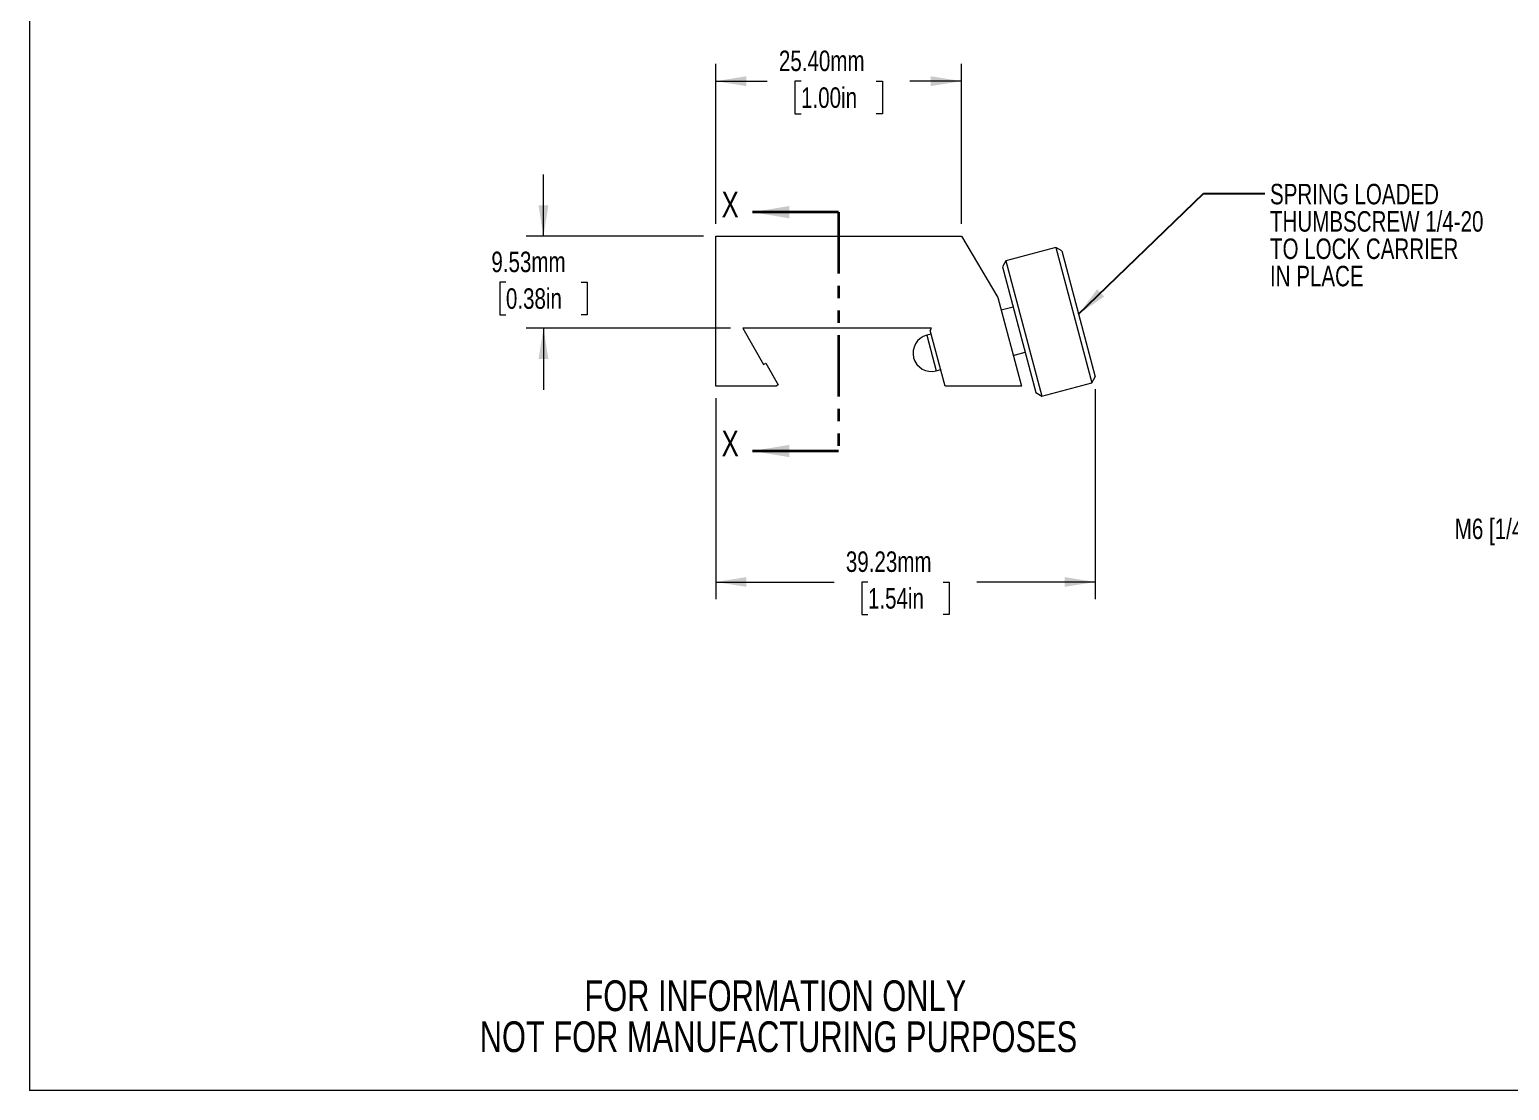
# Model space of a CAD drawing. Header units: millimetres. Extents: x 2 to 278, y 1 to 215.
# Drawn here: x 1.6 to 154.5, y 0.9 to 110.5 of the extents above; entities that cross this region are included whole.
import ezdxf

# ---------------------------------------------------------------- set-up
doc = ezdxf.new("R2010")
doc.units = ezdxf.units.MM
doc.linetypes.add('PHANTOM', pattern=[12.7, 6.35, -1.27, 1.27, -1.27, 1.27, -1.27])
doc.styles.add('SLDTEXTSTYLE0', font='TXT', dxfattribs={"width": 0.75})
doc.dimstyles.new('SLDDIMSTYLE0', dxfattribs={"dimtxt": 2.116667, "dimasz": 3.175, "dimexe": 0, "dimexo": 0.0625, "dimgap": 0.529167, "dimtad": 0, "dimtih": 1, "dimtoh": 1, "dimrnd": 1e-09, "dimzin": 12, "dimdsep": 46, "dimtxsty": 'SLDTEXTSTYLE0', "dimsah": 1, "dimcen": 0.09, "dimadec": 0, "dimazin": 3, "dimtfac": 1, "dimtmove": 0, "dimatfit": 0, "dimfxl": 1, "dimfrac": 2, "dimtolj": 1, "dimtzin": 12, "dimarcsym": 0})
doc.dimstyles.new('SLDDIMSTYLE1', dxfattribs={"dimtxt": 2.116667, "dimasz": 3.175, "dimexe": 0, "dimexo": 0.0625, "dimgap": 0.529167, "dimtad": 0, "dimtih": 1, "dimtoh": 1, "dimrnd": 1e-09, "dimzin": 12, "dimdsep": 46, "dimtxsty": 'SLDTEXTSTYLE0', "dimsah": 1, "dimcen": 0.09, "dimadec": 0, "dimazin": 3, "dimtfac": 1, "dimtofl": 0, "dimtmove": 0, "dimatfit": 3, "dimfxl": 1, "dimfrac": 2, "dimtolj": 1, "dimtzin": 12, "dimarcsym": 0})
doc.dimstyles.new('SLDDIMSTYLE2', dxfattribs={"dimtxt": 2.116667, "dimasz": 3.175, "dimexe": 0, "dimexo": 0.0625, "dimgap": 0.529167, "dimtad": 0, "dimtih": 1, "dimtoh": 1, "dimrnd": 1e-09, "dimzin": 4, "dimdsep": 46, "dimtxsty": 'SLDTEXTSTYLE0', "dimsah": 1, "dimcen": 0.09, "dimadec": 0, "dimazin": 1, "dimtfac": 1, "dimtofl": 0, "dimtmove": 0, "dimatfit": 3, "dimfxl": 1, "dimfrac": 2, "dimtolj": 1, "dimtzin": 12, "dimarcsym": 0})
doc.dimstyles.new('SLDDIMSTYLE3', dxfattribs={"dimtxt": 0.18, "dimasz": 3.175, "dimexe": 0, "dimexo": 0.0625, "dimgap": 0, "dimtad": 0, "dimtih": 1, "dimtoh": 1, "dimdec": 0, "dimrnd": 1e-09, "dimzin": 0, "dimdsep": 46, "dimtxsty": 'Standard', "dimsah": 1, "dimcen": 0.09, "dimadec": 0, "dimazin": 0, "dimtfac": 3.175, "dimtdec": 0, "dimtofl": 0, "dimtmove": 0, "dimatfit": 3, "dimfxl": 1, "dimfrac": 2, "dimtolj": 1, "dimtzin": 0, "dimarcsym": 0})

# ---------------------------------------------------------------- blocks, each defined once
blk = doc.blocks.new('_D')
at = {"color": 7, "linetype": 'Continuous', "lineweight": 0}
for p, q in [((54.68, 89.16), (54.68, 95.51)), ((71.21, 89.16), (52.9, 89.16)), ((50.8, 84.4), (50.16, 84.4)), ((50.16, 84.4), (50.16, 81.03)), ((58.56, 84.4), (59.2, 84.4)), ((59.2, 84.4), (59.2, 81.03)), ((50.16, 81.03), (50.8, 81.03)), ((74, 79.63), (52.9, 79.63)), ((54.68, 79.63), (54.68, 73.28)), ((59.2, 81.03), (58.56, 81.03))]:
    blk.add_line(p, q, dxfattribs=at)
at = {"color": 7, "linetype": 'Continuous', "lineweight": 18}
for points in [[(54.68, 89.16), (55.19, 92.33), (54.17, 92.33)], [(54.68, 79.63), (54.17, 76.46), (55.19, 76.46)]]:
    blk.add_solid(points, dxfattribs=at)
at = {"color": 7, "linetype": 'Continuous', "lineweight": 18, "char_height": 2.117, "attachment_point": 1, "style": 'SLDTEXTSTYLE0'}
for s, insert in [('9.53mm', (49.3, 87.55)), ('0.38in', (50.8, 83.76))]:
    blk.add_mtext(s, dxfattribs=dict(at, insert=insert))
blk = doc.blocks.new('_D_1')
at = {"color": 7, "linetype": 'Continuous', "lineweight": 0}
for p, q in [((72.48, 72.4), (72.48, 51.65)), ((111.7, 73.35), (111.7, 51.65)), ((72.48, 53.42), (84.72, 53.42)), ((88.21, 53.42), (87.57, 53.42)), ((87.57, 53.42), (87.57, 50.06)), ((95.97, 53.42), (96.61, 53.42)), ((96.61, 53.42), (96.61, 50.06)), ((111.7, 53.42), (99.46, 53.42)), ((87.57, 50.06), (88.21, 50.06)), ((96.61, 50.06), (95.97, 50.06))]:
    blk.add_line(p, q, dxfattribs=at)
at = {"color": 7, "linetype": 'Continuous', "lineweight": 18}
for points in [[(72.48, 53.42), (75.65, 52.92), (75.65, 53.93)], [(111.7, 53.42), (108.53, 53.93), (108.53, 52.92)]]:
    blk.add_solid(points, dxfattribs=at)
at = {"color": 7, "linetype": 'Continuous', "lineweight": 18, "char_height": 2.117, "attachment_point": 1, "style": 'SLDTEXTSTYLE0'}
for s, insert in [('39.23mm', (85.93, 56.58)), ('1.54in', (88.21, 52.79))]:
    blk.add_mtext(s, dxfattribs=dict(at, insert=insert))
blk = doc.blocks.new('_D_2')
at = {"color": 7, "linetype": 'Continuous', "lineweight": 0}
for p, q in [((72.48, 90.43), (72.48, 106.94)), ((97.88, 90.43), (97.88, 106.94)), ((72.48, 105.16), (77.8, 105.16)), ((81.3, 105.16), (80.65, 105.16)), ((80.65, 105.16), (80.65, 101.8)), ((89.05, 105.16), (89.7, 105.16)), ((89.7, 105.16), (89.7, 101.8)), ((97.88, 105.16), (92.55, 105.16)), ((80.65, 101.8), (81.3, 101.8)), ((89.7, 101.8), (89.05, 101.8))]:
    blk.add_line(p, q, dxfattribs=at)
at = {"color": 7, "linetype": 'Continuous', "lineweight": 18}
for points in [[(72.48, 105.16), (75.65, 104.65), (75.65, 105.67)], [(97.88, 105.16), (94.7, 105.67), (94.7, 104.65)]]:
    blk.add_solid(points, dxfattribs=at)
at = {"color": 7, "linetype": 'Continuous', "lineweight": 18, "char_height": 2.117, "attachment_point": 1, "style": 'SLDTEXTSTYLE0'}
for s, insert in [('25.40mm', (79.01, 108.32)), ('1.00in', (81.3, 104.52))]:
    blk.add_mtext(s, dxfattribs=dict(at, insert=insert))

msp = doc.modelspace()

# ---------------------------------------------------------------- linework, layer by layer
at = {"color": 7, "linetype": 'Continuous', "lineweight": 18}
for p, q in [((1.579, 214.645), (1.579, 0.903)), ((72.476, 89.159), (97.876, 89.159)), ((72.476, 73.665), (72.476, 89.159)), ((97.876, 89.159), (101.635, 82.809)), ((107.614, 87.99), (102.46, 86.616)), ((108.236, 87.63), (107.614, 87.99)), ((107.614, 87.99), (111.345, 74.001)), ((108.236, 87.63), (111.705, 74.623)), ((102.46, 86.616), (102.1, 85.994)), ((102.1, 85.994), (105.569, 72.986)), ((102.46, 86.616), (106.191, 72.626)), ((101.635, 82.809), (104.074, 73.665)), ((103.213, 81.822), (101.986, 81.494)), ((94.781, 79.634), (75.269, 79.634)), ((75.269, 79.634), (77.428, 75.895)), ((94.654, 79.414), (94.781, 79.634)), ((94.754, 79.04), (94.282, 78.914)), ((94.282, 78.914), (95.264, 75.233)), ((96.187, 73.665), (94.654, 79.414)), ((103.229, 76.831), (104.456, 77.159)), ((77.428, 75.895), (77.648, 76.022)), ((77.648, 76.022), (78.935, 73.792)), ((95.264, 75.233), (95.736, 75.359)), ((78.715, 73.665), (72.476, 73.665)), ((78.935, 73.792), (78.715, 73.665)), ((104.074, 73.665), (96.187, 73.665)), ((106.191, 72.626), (111.345, 74.001)), ((111.345, 74.001), (111.705, 74.623)), ((105.569, 72.986), (106.191, 72.626)), ((277.989, 0.903), (1.579, 0.903))]:
    msp.add_line(p, q, dxfattribs=at)
at = {"color": 7, "linetype": 'Continuous', "lineweight": 35}
for p, q in [((85.156, 91.629), (76.266, 91.629)), ((85.156, 66.954), (76.266, 66.954))]:
    msp.add_line(p, q, dxfattribs=at)
at = {"color": 7, "linetype": 'PHANTOM', "lineweight": 35}
msp.add_line((85.156, 91.629), (85.156, 66.954), dxfattribs=at)
at = {"color": 7, "linetype": 'Continuous', "lineweight": 18}
msp.add_arc((94.773, 77.074), 1.905, 104.93142, 284.93142, dxfattribs=at)
at = {"color": 7, "linetype": 'Continuous', "lineweight": 35}
for points in [[(76.266, 91.629), (80.076, 90.994), (80.076, 92.264)], [(76.266, 66.954), (80.076, 66.319), (80.076, 67.589)]]:
    msp.add_solid(points, dxfattribs=at)

# ---------------------------------------------------------------- texts
at = {"color": 7, "linetype": 'Continuous', "char_height": 2.646, "attachment_point": 1, "style": 'SLDTEXTSTYLE0'}
for insert in [(73.09, 93.731), (73.09, 69.056)]:
    msp.add_mtext('X', dxfattribs=dict(at, insert=insert))
at = {"color": 8, "linetype": 'Continuous', "lineweight": 0, "style": 'SLDTEXTSTYLE0'}
for s, insert, char_height, attachment_point in [('SPRING LOADED', (129.757, 94.553), 2.11667, 1), ('THUMBSCREW 1/4-20', (129.757, 91.731), 2.11667, 1), ('TO LOCK CARRIER', (129.757, 88.908), 2.11667, 1), ('IN PLACE', (129.757, 86.086), 2.1167, 1), ('M6 [1/4in] SOCKET CAP SCREW', (180.935, 59.969), 2.11667, 3)]:
    msp.add_mtext(s, dxfattribs=dict(at, insert=insert, char_height=char_height, attachment_point=attachment_point))
at = {"color": 7, "linetype": 'Continuous', "lineweight": 0, "char_height": 3.175, "attachment_point": 2, "style": 'SLDTEXTSTYLE0'}
for s, insert in [('FOR INFORMATION ONLY', (78.638, 12.27)), ('NOT FOR MANUFACTURING PURPOSES', (78.962, 8.037))]:
    msp.add_mtext(s, dxfattribs=dict(at, insert=insert))

# ---------------------------------------------------------------- dimensions: what is measured, and where the dimension line sits
at = {"color": 7, "linetype": 'Continuous', "lineweight": 18}
for base, p1, p2, dimstyle, picture, middle in [((97.876, 105.159), (72.476, 89.159), (97.876, 89.159), 'SLDDIMSTYLE2', '_D_2', (85.176, 105.159)), ((111.705, 53.424), (72.476, 73.665), (111.705, 74.623), 'SLDDIMSTYLE1', '_D_1', (92.09, 53.424))]:
    dim = msp.add_linear_dim(base=base, p1=p1, p2=p2, dimstyle=dimstyle, dxfattribs=at)
    dim.commit()
    dim.dimension.update_dxf_attribs({"geometry": picture, "text_midpoint": middle, "dimtype": 160})
dim = msp.add_linear_dim(base=(54.67756828, 79.634353238), p1=(72.475944215, 89.159353238), p2=(75.268588964, 79.634353238), angle=90, dimstyle='SLDDIMSTYLE0', dxfattribs=at)
dim.commit()
dim.dimension.update_dxf_attribs({"geometry": '_D', "text_midpoint": (54.67756828, 84.396853238), "dimtype": 160})

# ---------------------------------------------------------------- leaders
at = {"color": 8, "linetype": 'Continuous', "lineweight": 0}
msp.add_leader([(109.98, 81.081), (122.871, 93.564), (129.221, 93.564)], dimstyle='SLDDIMSTYLE3', dxfattribs=at)

doc.saveas('drawing.dxf')
